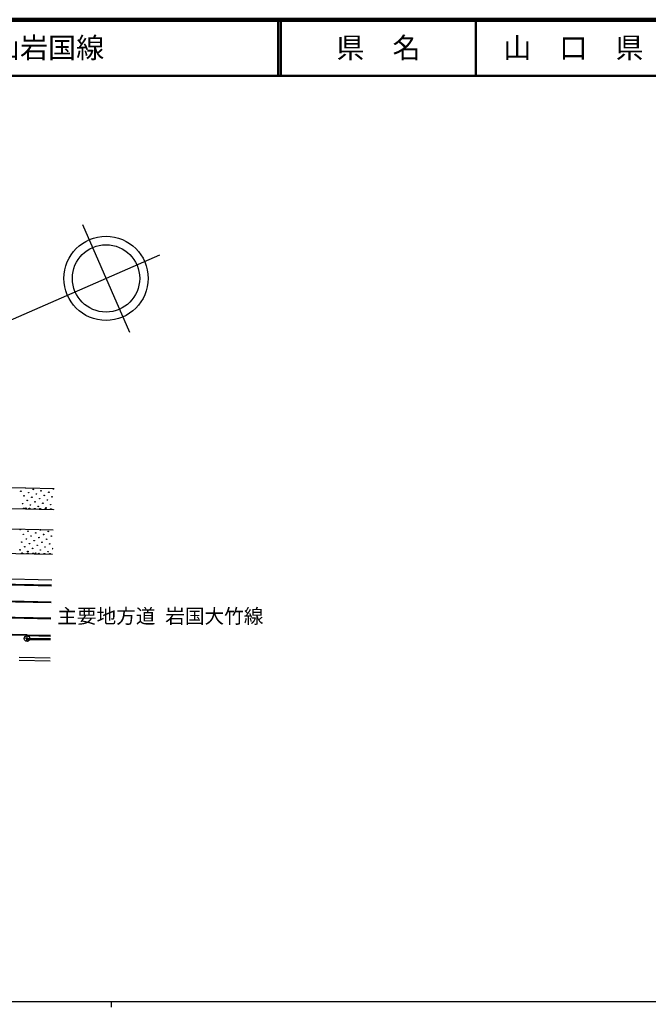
# Model space of a CAD drawing. Units: millimetres, scale not verified. Extents: x 40000 to 680000, y 20000 to 380000.
# Drawn here: x 251690 to 363711, y 204000 to 380000 of the extents above; entities that cross this region are included whole.
import ezdxf
from ezdxf.enums import TextEntityAlignment as Align

# ---------------------------------------------------------------- set-up
doc = ezdxf.new("R2010")
doc.units = ezdxf.units.MM
doc.header["$LTSCALE"] = 1000
for name, color, linetype, lineweight in [('M-BGD', 7, 'Continuous', 25), ('M-BMK-SRVR', 3, 'Continuous', 25), ('M-TTL', 2, 'Continuous', 140), ('M-TTL-BAND', 7, 'Continuous', 25), ('M-TTL-LINE', 7, 'Continuous', 50)]:
    doc.layers.add(name, color=color, linetype=linetype, lineweight=lineweight)
doc.layers.add('M-TTL-TXT', color=7, linetype='Continuous')
doc.styles.add('ＭＳ ゴシック', font='')
doc.styles.get('ＭＳ ゴシック').set_extended_font_data('MS Gothic')

msp = doc.modelspace()

# ---------------------------------------------------------------- linework, layer by layer
at = {"layer": 'M-BGD'}
for p, q in [((246893, 296731), (257802, 296485)), ((246192, 292965), (257723, 292705)), ((245522, 289365), (257647, 289091)), ((244713, 285014), (257555, 284725)), ((243146, 280489), (257384, 280177)), ((240758, 279487), (257363, 279133)), ((240761, 279637), (257366, 279283)), ((257301, 276073), (204461, 277210)), ((257304, 276223), (204464, 277360)), ((257243, 273195), (220080, 273907)), ((257246, 273345), (220083, 274057)), ((252997, 270231), (204325, 271192)), ((253000, 270381), (204328, 271342)), ((253487, 269617), (252507, 269790)), ((252910, 269214), (253083, 270193)), ((252996, 270231), (257182, 270143)), ((257168, 269483), (252996, 269504)), ((257172, 269683), (252997, 269704)), ((253000, 270381), (257185, 270293)), ((257092, 265705), (251593, 265815)), ((257102, 266205), (251603, 266315))]:
    msp.add_line(p, q, dxfattribs=at)
for points in [[(252288, 292827), (252301, 292861), (252319, 292890), (252348, 292923), (252382, 292940), (252417, 292950), (252464, 292949), (252499, 292937), (252531, 292918), (252560, 292885), (252577, 292855), (252588, 292820)], [(253249, 292806), (253261, 292840), (253280, 292869), (253309, 292901), (253343, 292918), (253378, 292928), (253425, 292927), (253460, 292916), (253492, 292897), (253521, 292863), (253538, 292834), (253549, 292799)], [(254210, 292784), (254222, 292818), (254241, 292847), (254270, 292879), (254304, 292897), (254339, 292906), (254386, 292905), (254421, 292894), (254453, 292875), (254482, 292842), (254499, 292812), (254509, 292777)], [(255170, 292762), (255183, 292796), (255202, 292825), (255231, 292858), (255265, 292875), (255300, 292885), (255346, 292884), (255381, 292872), (255414, 292854), (255443, 292820), (255460, 292790), (255470, 292755)], [(256131, 292741), (256144, 292775), (256163, 292804), (256192, 292836), (256225, 292853), (256261, 292863), (256307, 292862), (256342, 292851), (256375, 292832), (256403, 292798), (256421, 292769), (256431, 292734)], [(257092, 292719), (257105, 292753), (257124, 292782), (257153, 292814), (257186, 292832), (257222, 292841), (257268, 292840), (257303, 292829), (257336, 292810), (257364, 292777), (257382, 292747), (257392, 292712)], [(251972, 284850), (251985, 284885), (252003, 284913), (252032, 284946), (252066, 284963), (252101, 284973), (252148, 284972), (252183, 284960), (252215, 284942), (252244, 284908), (252261, 284878), (252272, 284844)], [(252960, 284828), (252972, 284862), (252991, 284891), (253020, 284924), (253054, 284941), (253089, 284950), (253136, 284949), (253171, 284938), (253203, 284919), (253232, 284886), (253249, 284856), (253260, 284821)], [(253948, 284806), (253960, 284840), (253979, 284869), (254008, 284901), (254042, 284919), (254077, 284928), (254124, 284927), (254159, 284916), (254191, 284897), (254220, 284863), (254237, 284834), (254247, 284799)], [(254935, 284784), (254948, 284818), (254967, 284847), (254996, 284879), (255030, 284896), (255065, 284906), (255111, 284905), (255146, 284894), (255179, 284875), (255208, 284841), (255225, 284812), (255235, 284777)], [(255923, 284761), (255936, 284796), (255955, 284824), (255984, 284857), (256017, 284874), (256053, 284884), (256099, 284883), (256134, 284871), (256167, 284853), (256195, 284819), (256213, 284789), (256223, 284755)], [(256911, 284739), (256924, 284773), (256943, 284802), (256972, 284834), (257005, 284852), (257041, 284861), (257087, 284860), (257122, 284849), (257155, 284830), (257183, 284797), (257201, 284767), (257211, 284732)]]:
    msp.add_lwpolyline(points, dxfattribs=at)
for centre, radius in [((251878, 295969), 49.8), ((252699, 296541), 49.8), ((253270, 295720), 49.8), ((254091, 296291), 49.8), ((255483, 296042), 49.8), ((256875, 295793), 49.8), ((257696, 296364), 49.8), ((252450, 295148), 49.8), ((253021, 294328), 49.8), ((253842, 294899), 49.8), ((254413, 294079), 49.8), ((254662, 295471), 49.8), ((255234, 294650), 49.8), ((256055, 295221), 49.8), ((256626, 294401), 49.8), ((257447, 294972), 49.8), ((252200, 293756), 49.8), ((252772, 292936), 49.8), ((253592, 293507), 49.8), ((254985, 293258), 49.8), ((255805, 293829), 49.8), ((256377, 293009), 49.8), ((257197, 293580), 49.8), ((251783, 289125), 49.8), ((253167, 288835), 49.8), ((255388, 289092), 49.8), ((256772, 288803), 49.8), ((252040, 286903), 49.8), ((252330, 288288), 49.8), ((252877, 287451), 49.8), ((253714, 287998), 49.8), ((254261, 287161), 49.8), ((254551, 288545), 49.8), ((255098, 287708), 49.8), ((255646, 286871), 49.8), ((255935, 288255), 49.8), ((256483, 287418), 49.8), ((257320, 287966), 49.8), ((251751, 285519), 49.8), ((252588, 286066), 49.8), ((253135, 285229), 49.8), ((253425, 286614), 49.8), ((253972, 285777), 49.8), ((254809, 286324), 49.8), ((255356, 285487), 49.8), ((256193, 286034), 49.8), ((256740, 285197), 49.8), ((257030, 286582), 49.8), ((254519, 284940), 49.8), ((252997, 269704), 498)]:
    msp.add_circle(centre, radius, dxfattribs=at)
for centre, start, end in [((257769, 292759), 153.29791, 204.29709), ((257577, 285745), 89.5131, 268.08092)]:
    msp.add_arc(centre, 49.8, start, end, dxfattribs=at)
at = {"layer": 'M-BMK-SRVR'}
for p, q in [((262851, 343526), (271280, 324292)), ((242336, 323071), (276682, 338124))]:
    msp.add_line(p, q, dxfattribs=at)
for radius in [7500, 6000]:
    msp.add_circle((267065, 333909), radius, dxfattribs=at)
at = {"layer": 'M-TTL'}
msp.add_line((680000, 380000), (40000, 380000), dxfattribs=at)
at = {"layer": 'M-TTL-BAND'}
for p, q in [((40000, 205000), (579000, 205000)), ((268000, 205000), (268000, 204000))]:
    msp.add_line(p, q, dxfattribs=at)
at = {"layer": 'M-TTL-LINE'}
for p, q in [((297750, 380000), (297750, 370000)), ((298250, 380000), (298250, 370000)), ((333000, 380000), (333000, 370000)), ((40000, 370000), (680000, 370000))]:
    msp.add_line(p, q, dxfattribs=at)

# ---------------------------------------------------------------- texts
at = {"layer": 'M-BGD', "style": 'ＭＳ ゴシック'}
msp.add_text('主要地方道 岩国大竹線', height=2566, dxfattribs=at).set_placement((258379, 271656), align=Align.BOTTOM_LEFT)
at = {"layer": 'M-TTL-TXT', "style": 'ＭＳ ゴシック'}
msp.add_text('一般県道北中山岩国線', height=3666, dxfattribs=at).set_placement((216734, 375000), align=Align.MIDDLE_LEFT)
for s, p in [('県\u3000名', (315625, 375000)), ('山\u3000口\u3000県', (350375, 375000))]:
    msp.add_text(s, height=3666, dxfattribs=at).set_placement(p, align=Align.MIDDLE_CENTER)

doc.saveas('drawing.dxf')
